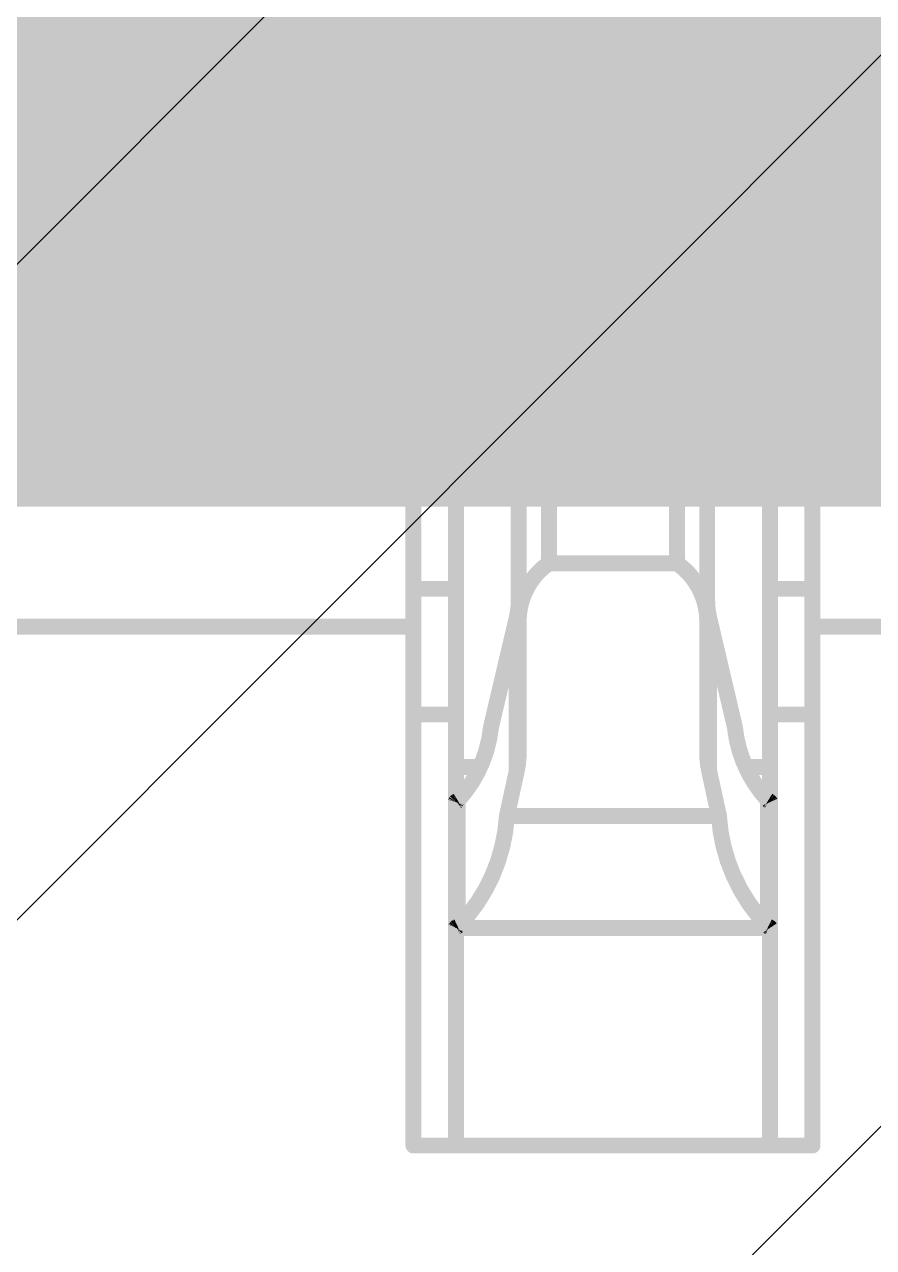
# Model space of a CAD drawing. Header units: inches. Extents: x -11 to 5433, y -4 to 5447.
# Drawn here: x 18.907 to 19.582, y 27.571 to 28.544 of the extents above; entities that cross this region are included whole.
import ezdxf

# ---------------------------------------------------------------- set-up
doc = ezdxf.new("R2010")
doc.units = ezdxf.units.IN
for name, color, linetype in [('Bottom Layer', 5, 'Continuous'), ('Bottom Solder', 6, 'Continuous'), ('Mechanical 4', 56, 'Continuous'), ('Top Layer', 1, 'Continuous'), ('Top Paste', 8, 'Continuous'), ('Top Solder', 216, 'Continuous')]:
    doc.layers.add(name, color=color, linetype=linetype)

# ---------------------------------------------------------------- blocks, each defined once
blk = doc.blocks.new('WQFN_30_EP_2_5_4_5__B_27')
at = {"layer": 'Bottom Solder'}
for p in [(0.68417, 1.90244), (0.95003, 1.64589)]:
    blk.add_line(p, (-5421.18597, -5425.6862), dxfattribs=at)
blk = doc.blocks.new('QTH_030_01_L_D_A_K_TR_157')
at = {"layer": 'Top Layer'}
blk.add_hatch(color=1, dxfattribs=at).paths.add_polyline_path([(-5.525, 0.32), (-0.825, 0.32), (-0.825, -0.32), (-5.525, -0.32)])
at = {"layer": 'Top Paste'}
blk.add_hatch(color=8, dxfattribs=at).paths.add_polyline_path([(-5.525, 0.32), (-0.825, 0.32), (-0.825, -0.32), (-5.525, -0.32)])
at = {"layer": 'Top Solder'}
blk.add_hatch(color=216, dxfattribs=at).paths.add_polyline_path([(-5.6266, 0.4216), (-0.7234, 0.4216), (-0.7234, -0.4216), (-5.6266, -0.4216)])

msp = doc.modelspace()

# ---------------------------------------------------------------- linework, layer by layer
at = {"layer": 'Bottom Layer'}
msp.add_lwpolyline([(18.34783, 28.29995, 0.2794, 0.2794, 0), (24.90322, 28.29995, 0.2794, 0.2794, 0)], format="xyseb", dxfattribs=at)
at = {"layer": 'Mechanical 4'}
for points in [[(19.21615, 28.53495, 0.0127, 0.0127, 0), (19.53365, 28.53495, 0.0127, 0.0127, 0)], [(19.21615, 28.06495, 0.0127, 0.0127, 0), (19.21615, 28.53495, 0.0127, 0.0127, 0)], [(19.53365, 28.06495, 0.0127, 0.0127, 0), (19.53365, 28.53495, 0.0127, 0.0127, 0)], [(19.21615, 28.37494, 0.0127, 0.0127, 0), (19.53365, 28.37494, 0.0127, 0.0127, 0)], [(19.24991, 28.35441, 0.0127, 0.0127, 0), (19.49991, 28.35441, 0.0127, 0.0127, 0)], [(19.24991, 27.65195, 0.0127, 0.0127, 0), (19.24991, 28.35441, 0.0127, 0.0127, 0)], [(19.49991, 27.65195, 0.0127, 0.0127, 0), (19.49991, 28.35441, 0.0127, 0.0127, 0)], [(19.24991, 28.29774, 0.0127, 0.0127, 0), (19.49991, 28.29774, 0.0127, 0.0127, 0)], [(18.89865, 28.26494, 0.0127, 0.0127, 0), (19.21615, 28.26494, 0.0127, 0.0127, 0)], [(19.53365, 28.26494, 0.0127, 0.0127, 0), (19.85115, 28.26494, 0.0127, 0.0127, 0)], [(19.29991, 28.1837, 0.0127, 0.0127, -0.247377), (19.32391, 28.22494, 0.0127, 0.0127, 0)], [(19.32392, 28.22494, 0.0127, 0.0127, 0), (19.42589, 28.22494, 0.0127, 0.0127, 0)], [(19.32392, 28.11528, 0.0127, 0.0127, 0), (19.32392, 28.22494, 0.0127, 0.0127, 0)], [(19.42589, 28.11528, 0.0127, 0.0127, 0), (19.42589, 28.22494, 0.0127, 0.0127, 0)], [(19.4259, 28.22494, 0.0127, 0.0127, -0.247377), (19.44991, 28.1837, 0.0127, 0.0127, 0)], [(19.29991, 27.96435, 0.0127, 0.0127, 0), (19.29991, 28.1837, 0.0127, 0.0127, 0)], [(19.44991, 27.96435, 0.0127, 0.0127, 0), (19.44991, 28.1837, 0.0127, 0.0127, 0)], [(19.29991, 28.07071, 0.0127, 0.0127, -0.23748), (19.32391, 28.11529, 0.0127, 0.0127, 0)], [(19.32392, 28.11528, 0.0127, 0.0127, 0), (19.42589, 28.11528, 0.0127, 0.0127, 0)], [(19.4259, 28.11529, 0.0127, 0.0127, -0.23748), (19.44991, 28.07071, 0.0127, 0.0127, 0)], [(19.21615, 28.09495, 0.0127, 0.0127, 0), (19.24991, 28.09495, 0.0127, 0.0127, 0)], [(19.49991, 28.09495, 0.0127, 0.0127, 0), (19.53365, 28.09495, 0.0127, 0.0127, 0)], [(19.29991, 28.08526, 0.0127, 0.0127, -0.057864), (19.29839, 28.07223, 0.0127, 0.0127, 0)], [(19.45142, 28.07223, 0.0127, 0.0127, -0.057864), (19.44991, 28.08526, 0.0127, 0.0127, 0)], [(18.89865, 28.06495, 0.0127, 0.0127, 0), (19.21615, 28.06495, 0.0127, 0.0127, 0)], [(19.21615, 27.65195, 0.0127, 0.0127, 0), (19.21615, 28.06495, 0.0127, 0.0127, 0)], [(19.27786, 27.98495, 0.0127, 0.0127, 0), (19.29839, 28.07223, 0.0127, 0.0127, 0)], [(19.29839, 27.95028, 0.0127, 0.0127, 0), (19.29839, 28.07223, 0.0127, 0.0127, 0)], [(19.45142, 28.07223, 0.0127, 0.0127, 0), (19.47194, 27.98495, 0.0127, 0.0127, 0)], [(19.45142, 27.95028, 0.0127, 0.0127, 0), (19.45142, 28.07223, 0.0127, 0.0127, 0)], [(19.53365, 28.06495, 0.0127, 0.0127, 0), (19.85115, 28.06495, 0.0127, 0.0127, 0)], [(19.53365, 27.65195, 0.0127, 0.0127, 0), (19.53365, 28.06495, 0.0127, 0.0127, 0)], [(19.21615, 27.99495, 0.0127, 0.0127, 0), (19.24991, 27.99495, 0.0127, 0.0127, 0)], [(19.49991, 27.99495, 0.0127, 0.0127, 0), (19.53365, 27.99495, 0.0127, 0.0127, 0)], [(19.27787, 27.98495, 0.0127, 0.0127, -0.162591), (19.25142, 27.92645, 0.0127, 0.0127, 0)], [(19.49839, 27.92645, 0.0127, 0.0127, -0.162591), (19.47194, 27.98495, 0.0127, 0.0127, 0)], [(19.29991, 27.96435, 0.0127, 0.0127, -0.053658), (19.29839, 27.95028, 0.0127, 0.0127, 0)], [(19.45142, 27.95028, 0.0127, 0.0127, -0.053658), (19.44991, 27.96435, 0.0127, 0.0127, 0)], [(19.24991, 27.95328, 0.0127, 0.0127, 0), (19.26857, 27.95328, 0.0127, 0.0127, 0)], [(19.29053, 27.91418, 0.0127, 0.0127, 0), (19.29839, 27.95028, 0.0127, 0.0127, 0)], [(19.45142, 27.95028, 0.0127, 0.0127, 0), (19.45928, 27.91418, 0.0127, 0.0127, 0)], [(19.48124, 27.95328, 0.0127, 0.0127, 0), (19.49991, 27.95328, 0.0127, 0.0127, 0)], [(19.24991, 27.92521, 0.0127, 0.0127, -0.011022), (19.24994, 27.9253, 0.0127, 0.0127, 0)], [(19.24994, 27.9253, 0.0127, 0.0127, -0.028404), (19.24999, 27.92539, 0.0127, 0.0127, 0)], [(19.24999, 27.92539, 0.0127, 0.0127, -0.035041), (19.25005, 27.92549, 0.0127, 0.0127, 0)], [(19.25005, 27.92549, 0.0127, 0.0127, -0.032319), (19.25015, 27.92559, 0.0127, 0.0127, 0)], [(19.25015, 27.92559, 0.0127, 0.0127, -0.024462), (19.25029, 27.92571, 0.0127, 0.0127, 0)], [(19.25029, 27.92571, 0.0127, 0.0127, -0.013729), (19.25047, 27.92584, 0.0127, 0.0127, 0)], [(19.25047, 27.92584, 0.0127, 0.0127, -0.00812), (19.25068, 27.92599, 0.0127, 0.0127, 0)], [(19.25068, 27.92599, 0.0127, 0.0127, -0.004821), (19.25091, 27.92614, 0.0127, 0.0127, 0)], [(19.25091, 27.92614, 0.0127, 0.0127, 0), (19.25142, 27.92645, 0.0127, 0.0127, 0)], [(19.25142, 27.82608, 0.0127, 0.0127, 0), (19.25142, 27.92645, 0.0127, 0.0127, 0)], [(19.49839, 27.92645, 0.0127, 0.0127, 0), (19.49865, 27.92629, 0.0127, 0.0127, 0)], [(19.49839, 27.82608, 0.0127, 0.0127, 0), (19.49839, 27.92645, 0.0127, 0.0127, 0)], [(19.49865, 27.92629, 0.0127, 0.0127, 0), (19.49891, 27.92613, 0.0127, 0.0127, 0)], [(19.49891, 27.92613, 0.0127, 0.0127, -0.006055), (19.49915, 27.92598, 0.0127, 0.0127, 0)], [(19.49915, 27.92598, 0.0127, 0.0127, -0.010737), (19.49936, 27.92584, 0.0127, 0.0127, 0)], [(19.49936, 27.92584, 0.0127, 0.0127, -0.018562), (19.49952, 27.92571, 0.0127, 0.0127, 0)], [(19.49952, 27.92572, 0.0127, 0.0127, -0.023386), (19.49965, 27.9256, 0.0127, 0.0127, 0)], [(19.49965, 27.9256, 0.0127, 0.0127, -0.054321), (19.49981, 27.9254, 0.0127, 0.0127, 0)], [(19.49981, 27.9254, 0.0127, 0.0127, -0.028597), (19.49991, 27.92521, 0.0127, 0.0127, 0)], [(19.29053, 27.91418, 0.0127, 0.0127, -0.179894), (19.25142, 27.82608, 0.0127, 0.0127, 0)], [(19.29053, 27.91418, 0.0127, 0.0127, 0), (19.45928, 27.91418, 0.0127, 0.0127, 0)], [(19.49839, 27.82608, 0.0127, 0.0127, -0.179894), (19.45928, 27.91418, 0.0127, 0.0127, 0)], [(19.24991, 27.82515, 0.0127, 0.0127, -0.013234), (19.24994, 27.82521, 0.0127, 0.0127, 0)], [(19.24991, 27.82495, 0.0127, 0.0127, 0), (19.49991, 27.82495, 0.0127, 0.0127, 0)], [(19.24994, 27.82521, 0.0127, 0.0127, -0.032689), (19.24999, 27.82528, 0.0127, 0.0127, 0)], [(19.24999, 27.82528, 0.0127, 0.0127, -0.037446), (19.25005, 27.82535, 0.0127, 0.0127, 0)], [(19.25005, 27.82535, 0.0127, 0.0127, -0.031881), (19.25015, 27.82543, 0.0127, 0.0127, 0)], [(19.25015, 27.82543, 0.0127, 0.0127, -0.02262), (19.25029, 27.82552, 0.0127, 0.0127, 0)], [(19.25029, 27.82552, 0.0127, 0.0127, -0.012209), (19.25047, 27.82562, 0.0127, 0.0127, 0)], [(19.25047, 27.82562, 0.0127, 0.0127, -0.00707), (19.25068, 27.82573, 0.0127, 0.0127, 0)], [(19.25068, 27.82573, 0.0127, 0.0127, 0), (19.25091, 27.82584, 0.0127, 0.0127, 0)], [(19.25091, 27.82584, 0.0127, 0.0127, 0), (19.25142, 27.82608, 0.0127, 0.0127, 0)], [(19.49839, 27.82608, 0.0127, 0.0127, 0), (19.49865, 27.82595, 0.0127, 0.0127, 0)], [(19.49865, 27.82595, 0.0127, 0.0127, 0), (19.49891, 27.82584, 0.0127, 0.0127, 0)], [(19.49891, 27.82584, 0.0127, 0.0127, -0.005205), (19.49915, 27.82573, 0.0127, 0.0127, 0)], [(19.49915, 27.82572, 0.0127, 0.0127, -0.009376), (19.49935, 27.82562, 0.0127, 0.0127, 0)], [(19.49935, 27.82562, 0.0127, 0.0127, -0.016687), (19.49952, 27.82552, 0.0127, 0.0127, 0)], [(19.49952, 27.82552, 0.0127, 0.0127, -0.021994), (19.49965, 27.82543, 0.0127, 0.0127, 0)], [(19.49964, 27.82543, 0.0127, 0.0127, -0.026751), (19.49974, 27.82535, 0.0127, 0.0127, 0)], [(19.49974, 27.82535, 0.0127, 0.0127, -0.028288), (19.49981, 27.82528, 0.0127, 0.0127, 0)], [(19.49981, 27.82528, 0.0127, 0.0127, -0.032605), (19.49991, 27.82515, 0.0127, 0.0127, 0)], [(19.21615, 27.65195, 0.0127, 0.0127, 0), (19.53365, 27.65195, 0.0127, 0.0127, 0)]]:
    msp.add_lwpolyline(points, format="xyseb", dxfattribs=at)
for points in [[(19.21298, 28.53495, 0.00635, 0.00635, 1), (19.21933, 28.53495, 0.00635, 0.00635, 1)], [(19.21298, 28.53495, 0.00635, 0.00635, 1), (19.21933, 28.53495, 0.00635, 0.00635, 1)], [(19.53048, 28.53495, 0.00635, 0.00635, 1), (19.53683, 28.53495, 0.00635, 0.00635, 1)], [(19.53048, 28.53495, 0.00635, 0.00635, 1), (19.53683, 28.53495, 0.00635, 0.00635, 1)], [(19.21298, 28.37494, 0.00635, 0.00635, 1), (19.21933, 28.37494, 0.00635, 0.00635, 1)], [(19.53048, 28.37494, 0.00635, 0.00635, 1), (19.53683, 28.37494, 0.00635, 0.00635, 1)], [(19.24673, 28.35441, 0.00635, 0.00635, 1), (19.25308, 28.35441, 0.00635, 0.00635, 1)], [(19.24673, 28.35441, 0.00635, 0.00635, 1), (19.25308, 28.35441, 0.00635, 0.00635, 1)], [(19.49673, 28.35441, 0.00635, 0.00635, 1), (19.50308, 28.35441, 0.00635, 0.00635, 1)], [(19.49673, 28.35441, 0.00635, 0.00635, 1), (19.50308, 28.35441, 0.00635, 0.00635, 1)], [(19.24673, 28.29774, 0.00635, 0.00635, 1), (19.25308, 28.29774, 0.00635, 0.00635, 1)], [(19.49673, 28.29774, 0.00635, 0.00635, 1), (19.50308, 28.29774, 0.00635, 0.00635, 1)], [(19.21298, 28.26494, 0.00635, 0.00635, 1), (19.21933, 28.26494, 0.00635, 0.00635, 1)], [(19.53048, 28.26494, 0.00635, 0.00635, 1), (19.53683, 28.26494, 0.00635, 0.00635, 1)], [(19.32074, 28.22494, 0.00635, 0.00635, 1), (19.32709, 28.22494, 0.00635, 0.00635, 1)], [(19.32074, 28.22494, 0.00635, 0.00635, 1), (19.32709, 28.22494, 0.00635, 0.00635, 1)], [(19.32074, 28.22494, 0.00635, 0.00635, 1), (19.32709, 28.22494, 0.00635, 0.00635, 1)], [(19.42272, 28.22494, 0.00635, 0.00635, 1), (19.42907, 28.22494, 0.00635, 0.00635, 1)], [(19.42272, 28.22494, 0.00635, 0.00635, 1), (19.42907, 28.22494, 0.00635, 0.00635, 1)], [(19.42272, 28.22494, 0.00635, 0.00635, 1), (19.42907, 28.22494, 0.00635, 0.00635, 1)], [(19.29673, 28.1837, 0.00635, 0.00635, 1), (19.30308, 28.1837, 0.00635, 0.00635, 1)], [(19.29673, 28.1837, 0.00635, 0.00635, 1), (19.30308, 28.1837, 0.00635, 0.00635, 1)], [(19.44673, 28.1837, 0.00635, 0.00635, 1), (19.45308, 28.1837, 0.00635, 0.00635, 1)], [(19.44673, 28.1837, 0.00635, 0.00635, 1), (19.45308, 28.1837, 0.00635, 0.00635, 1)], [(19.32074, 28.11529, 0.00635, 0.00635, 1), (19.32709, 28.11529, 0.00635, 0.00635, 1)], [(19.32074, 28.11528, 0.00635, 0.00635, 1), (19.32709, 28.11528, 0.00635, 0.00635, 1)], [(19.32074, 28.11528, 0.00635, 0.00635, 1), (19.32709, 28.11528, 0.00635, 0.00635, 1)], [(19.42272, 28.11528, 0.00635, 0.00635, 1), (19.42907, 28.11528, 0.00635, 0.00635, 1)], [(19.42272, 28.11528, 0.00635, 0.00635, 1), (19.42907, 28.11528, 0.00635, 0.00635, 1)], [(19.42272, 28.11529, 0.00635, 0.00635, 1), (19.42907, 28.11529, 0.00635, 0.00635, 1)], [(19.21298, 28.09495, 0.00635, 0.00635, 1), (19.21933, 28.09495, 0.00635, 0.00635, 1)], [(19.24673, 28.09495, 0.00635, 0.00635, 1), (19.25308, 28.09495, 0.00635, 0.00635, 1)], [(19.49673, 28.09495, 0.00635, 0.00635, 1), (19.50308, 28.09495, 0.00635, 0.00635, 1)], [(19.53048, 28.09495, 0.00635, 0.00635, 1), (19.53683, 28.09495, 0.00635, 0.00635, 1)], [(19.29673, 28.08526, 0.00635, 0.00635, 1), (19.30308, 28.08526, 0.00635, 0.00635, 1)], [(19.44673, 28.08526, 0.00635, 0.00635, 1), (19.45308, 28.08526, 0.00635, 0.00635, 1)], [(19.21298, 28.06495, 0.00635, 0.00635, 1), (19.21933, 28.06495, 0.00635, 0.00635, 1)], [(19.21298, 28.06495, 0.00635, 0.00635, 1), (19.21933, 28.06495, 0.00635, 0.00635, 1)], [(19.21298, 28.06495, 0.00635, 0.00635, 1), (19.21933, 28.06495, 0.00635, 0.00635, 1)], [(19.29521, 28.07223, 0.00635, 0.00635, 1), (19.30156, 28.07223, 0.00635, 0.00635, 1)], [(19.29521, 28.07223, 0.00635, 0.00635, 1), (19.30156, 28.07223, 0.00635, 0.00635, 1)], [(19.29521, 28.07223, 0.00635, 0.00635, 1), (19.30156, 28.07223, 0.00635, 0.00635, 1)], [(19.29673, 28.07071, 0.00635, 0.00635, 1), (19.30308, 28.07071, 0.00635, 0.00635, 1)], [(19.44673, 28.07071, 0.00635, 0.00635, 1), (19.45308, 28.07071, 0.00635, 0.00635, 1)], [(19.44825, 28.07223, 0.00635, 0.00635, 1), (19.4546, 28.07223, 0.00635, 0.00635, 1)], [(19.44825, 28.07223, 0.00635, 0.00635, 1), (19.4546, 28.07223, 0.00635, 0.00635, 1)], [(19.44825, 28.07223, 0.00635, 0.00635, 1), (19.4546, 28.07223, 0.00635, 0.00635, 1)], [(19.53048, 28.06495, 0.00635, 0.00635, 1), (19.53683, 28.06495, 0.00635, 0.00635, 1)], [(19.53048, 28.06495, 0.00635, 0.00635, 1), (19.53683, 28.06495, 0.00635, 0.00635, 1)], [(19.53048, 28.06495, 0.00635, 0.00635, 1), (19.53683, 28.06495, 0.00635, 0.00635, 1)], [(19.21298, 27.99495, 0.00635, 0.00635, 1), (19.21933, 27.99495, 0.00635, 0.00635, 1)], [(19.24673, 27.99495, 0.00635, 0.00635, 1), (19.25308, 27.99495, 0.00635, 0.00635, 1)], [(19.49673, 27.99495, 0.00635, 0.00635, 1), (19.50308, 27.99495, 0.00635, 0.00635, 1)], [(19.53048, 27.99495, 0.00635, 0.00635, 1), (19.53683, 27.99495, 0.00635, 0.00635, 1)], [(19.27469, 27.98495, 0.00635, 0.00635, 1), (19.28104, 27.98495, 0.00635, 0.00635, 1)], [(19.27469, 27.98495, 0.00635, 0.00635, 1), (19.28104, 27.98495, 0.00635, 0.00635, 1)], [(19.46877, 27.98495, 0.00635, 0.00635, 1), (19.47512, 27.98495, 0.00635, 0.00635, 1)], [(19.46877, 27.98495, 0.00635, 0.00635, 1), (19.47512, 27.98495, 0.00635, 0.00635, 1)], [(19.29673, 27.96435, 0.00635, 0.00635, 1), (19.30308, 27.96435, 0.00635, 0.00635, 1)], [(19.29673, 27.96435, 0.00635, 0.00635, 1), (19.30308, 27.96435, 0.00635, 0.00635, 1)], [(19.44673, 27.96435, 0.00635, 0.00635, 1), (19.45308, 27.96435, 0.00635, 0.00635, 1)], [(19.44673, 27.96435, 0.00635, 0.00635, 1), (19.45308, 27.96435, 0.00635, 0.00635, 1)], [(19.24673, 27.95328, 0.00635, 0.00635, 1), (19.25308, 27.95328, 0.00635, 0.00635, 1)], [(19.26539, 27.95328, 0.00635, 0.00635, 1), (19.27174, 27.95328, 0.00635, 0.00635, 1)], [(19.29521, 27.95028, 0.00635, 0.00635, 1), (19.30156, 27.95028, 0.00635, 0.00635, 1)], [(19.29521, 27.95028, 0.00635, 0.00635, 1), (19.30156, 27.95028, 0.00635, 0.00635, 1)], [(19.29521, 27.95028, 0.00635, 0.00635, 1), (19.30156, 27.95028, 0.00635, 0.00635, 1)], [(19.44825, 27.95028, 0.00635, 0.00635, 1), (19.4546, 27.95028, 0.00635, 0.00635, 1)], [(19.44825, 27.95028, 0.00635, 0.00635, 1), (19.4546, 27.95028, 0.00635, 0.00635, 1)], [(19.44825, 27.95028, 0.00635, 0.00635, 1), (19.4546, 27.95028, 0.00635, 0.00635, 1)], [(19.47807, 27.95328, 0.00635, 0.00635, 1), (19.48442, 27.95328, 0.00635, 0.00635, 1)], [(19.49673, 27.95328, 0.00635, 0.00635, 1), (19.50308, 27.95328, 0.00635, 0.00635, 1)], [(19.24673, 27.92521, 0.00635, 0.00635, 1), (19.25308, 27.92521, 0.00635, 0.00635, 1)], [(19.24677, 27.9253, 0.00635, 0.00635, 1), (19.25312, 27.9253, 0.00635, 0.00635, 1)], [(19.24677, 27.9253, 0.00635, 0.00635, 1), (19.25312, 27.9253, 0.00635, 0.00635, 1)], [(19.24681, 27.92539, 0.00635, 0.00635, 1), (19.25316, 27.92539, 0.00635, 0.00635, 1)], [(19.24681, 27.92539, 0.00635, 0.00635, 1), (19.25316, 27.92539, 0.00635, 0.00635, 1)], [(19.24688, 27.92549, 0.00635, 0.00635, 1), (19.25323, 27.92549, 0.00635, 0.00635, 1)], [(19.24688, 27.92549, 0.00635, 0.00635, 1), (19.25323, 27.92549, 0.00635, 0.00635, 1)], [(19.24698, 27.92559, 0.00635, 0.00635, 1), (19.25333, 27.92559, 0.00635, 0.00635, 1)], [(19.24698, 27.92559, 0.00635, 0.00635, 1), (19.25333, 27.92559, 0.00635, 0.00635, 1)], [(19.24712, 27.92571, 0.00635, 0.00635, 1), (19.25347, 27.92571, 0.00635, 0.00635, 1)], [(19.24711, 27.92571, 0.00635, 0.00635, 1), (19.25346, 27.92571, 0.00635, 0.00635, 1)], [(19.24729, 27.92584, 0.00635, 0.00635, 1), (19.25364, 27.92584, 0.00635, 0.00635, 1)], [(19.24729, 27.92584, 0.00635, 0.00635, 1), (19.25364, 27.92584, 0.00635, 0.00635, 1)], [(19.2475, 27.92599, 0.00635, 0.00635, 1), (19.25385, 27.92599, 0.00635, 0.00635, 1)], [(19.24751, 27.92599, 0.00635, 0.00635, 1), (19.25386, 27.92599, 0.00635, 0.00635, 1)], [(19.24774, 27.92614, 0.00635, 0.00635, 1), (19.25409, 27.92614, 0.00635, 0.00635, 1)], [(19.24774, 27.92614, 0.00635, 0.00635, 1), (19.25409, 27.92614, 0.00635, 0.00635, 1)], [(19.24825, 27.92645, 0.00635, 0.00635, 1), (19.2546, 27.92645, 0.00635, 0.00635, 1)], [(19.24825, 27.92645, 0.00635, 0.00635, 1), (19.2546, 27.92645, 0.00635, 0.00635, 1)], [(19.24825, 27.92645, 0.00635, 0.00635, 1), (19.2546, 27.92645, 0.00635, 0.00635, 1)], [(19.49521, 27.92645, 0.00635, 0.00635, 1), (19.50156, 27.92645, 0.00635, 0.00635, 1)], [(19.49521, 27.92645, 0.00635, 0.00635, 1), (19.50156, 27.92645, 0.00635, 0.00635, 1)], [(19.49521, 27.92645, 0.00635, 0.00635, 1), (19.50156, 27.92645, 0.00635, 0.00635, 1)], [(19.49548, 27.92629, 0.00635, 0.00635, 1), (19.50183, 27.92629, 0.00635, 0.00635, 1)], [(19.49548, 27.92629, 0.00635, 0.00635, 1), (19.50183, 27.92629, 0.00635, 0.00635, 1)], [(19.49574, 27.92613, 0.00635, 0.00635, 1), (19.50209, 27.92613, 0.00635, 0.00635, 1)], [(19.49573, 27.92613, 0.00635, 0.00635, 1), (19.50208, 27.92613, 0.00635, 0.00635, 1)], [(19.49597, 27.92598, 0.00635, 0.00635, 1), (19.50232, 27.92598, 0.00635, 0.00635, 1)], [(19.49598, 27.92598, 0.00635, 0.00635, 1), (19.50233, 27.92598, 0.00635, 0.00635, 1)], [(19.49618, 27.92584, 0.00635, 0.00635, 1), (19.50253, 27.92584, 0.00635, 0.00635, 1)], [(19.49618, 27.92584, 0.00635, 0.00635, 1), (19.50253, 27.92584, 0.00635, 0.00635, 1)], [(19.49635, 27.92572, 0.00635, 0.00635, 1), (19.5027, 27.92572, 0.00635, 0.00635, 1)], [(19.49635, 27.92571, 0.00635, 0.00635, 1), (19.5027, 27.92571, 0.00635, 0.00635, 1)], [(19.49647, 27.9256, 0.00635, 0.00635, 1), (19.50282, 27.9256, 0.00635, 0.00635, 1)], [(19.49647, 27.9256, 0.00635, 0.00635, 1), (19.50282, 27.9256, 0.00635, 0.00635, 1)], [(19.49663, 27.9254, 0.00635, 0.00635, 1), (19.50298, 27.9254, 0.00635, 0.00635, 1)], [(19.49663, 27.9254, 0.00635, 0.00635, 1), (19.50298, 27.9254, 0.00635, 0.00635, 1)], [(19.49673, 27.92521, 0.00635, 0.00635, 1), (19.50308, 27.92521, 0.00635, 0.00635, 1)], [(19.28736, 27.91418, 0.00635, 0.00635, 1), (19.29371, 27.91418, 0.00635, 0.00635, 1)], [(19.28736, 27.91418, 0.00635, 0.00635, 1), (19.29371, 27.91418, 0.00635, 0.00635, 1)], [(19.28736, 27.91418, 0.00635, 0.00635, 1), (19.29371, 27.91418, 0.00635, 0.00635, 1)], [(19.4561, 27.91418, 0.00635, 0.00635, 1), (19.46245, 27.91418, 0.00635, 0.00635, 1)], [(19.4561, 27.91418, 0.00635, 0.00635, 1), (19.46245, 27.91418, 0.00635, 0.00635, 1)], [(19.4561, 27.91418, 0.00635, 0.00635, 1), (19.46245, 27.91418, 0.00635, 0.00635, 1)], [(19.24673, 27.82515, 0.00635, 0.00635, 1), (19.25308, 27.82515, 0.00635, 0.00635, 1)], [(19.24673, 27.82495, 0.00635, 0.00635, 1), (19.25308, 27.82495, 0.00635, 0.00635, 1)], [(19.24677, 27.82521, 0.00635, 0.00635, 1), (19.25312, 27.82521, 0.00635, 0.00635, 1)], [(19.24677, 27.82521, 0.00635, 0.00635, 1), (19.25312, 27.82521, 0.00635, 0.00635, 1)], [(19.24681, 27.82528, 0.00635, 0.00635, 1), (19.25316, 27.82528, 0.00635, 0.00635, 1)], [(19.24681, 27.82528, 0.00635, 0.00635, 1), (19.25316, 27.82528, 0.00635, 0.00635, 1)], [(19.24688, 27.82535, 0.00635, 0.00635, 1), (19.25323, 27.82535, 0.00635, 0.00635, 1)], [(19.24688, 27.82535, 0.00635, 0.00635, 1), (19.25323, 27.82535, 0.00635, 0.00635, 1)], [(19.24697, 27.82543, 0.00635, 0.00635, 1), (19.25332, 27.82543, 0.00635, 0.00635, 1)], [(19.24698, 27.82543, 0.00635, 0.00635, 1), (19.25333, 27.82543, 0.00635, 0.00635, 1)], [(19.24711, 27.82552, 0.00635, 0.00635, 1), (19.25346, 27.82552, 0.00635, 0.00635, 1)], [(19.24711, 27.82552, 0.00635, 0.00635, 1), (19.25346, 27.82552, 0.00635, 0.00635, 1)], [(19.24729, 27.82562, 0.00635, 0.00635, 1), (19.25364, 27.82562, 0.00635, 0.00635, 1)], [(19.24729, 27.82562, 0.00635, 0.00635, 1), (19.25364, 27.82562, 0.00635, 0.00635, 1)], [(19.2475, 27.82573, 0.00635, 0.00635, 1), (19.25385, 27.82573, 0.00635, 0.00635, 1)], [(19.2475, 27.82573, 0.00635, 0.00635, 1), (19.25385, 27.82573, 0.00635, 0.00635, 1)], [(19.24774, 27.82584, 0.00635, 0.00635, 1), (19.25409, 27.82584, 0.00635, 0.00635, 1)], [(19.24774, 27.82584, 0.00635, 0.00635, 1), (19.25409, 27.82584, 0.00635, 0.00635, 1)], [(19.24825, 27.82608, 0.00635, 0.00635, 1), (19.2546, 27.82608, 0.00635, 0.00635, 1)], [(19.24825, 27.82608, 0.00635, 0.00635, 1), (19.2546, 27.82608, 0.00635, 0.00635, 1)], [(19.24825, 27.82608, 0.00635, 0.00635, 1), (19.2546, 27.82608, 0.00635, 0.00635, 1)], [(19.49521, 27.82608, 0.00635, 0.00635, 1), (19.50156, 27.82608, 0.00635, 0.00635, 1)], [(19.49521, 27.82608, 0.00635, 0.00635, 1), (19.50156, 27.82608, 0.00635, 0.00635, 1)], [(19.49521, 27.82608, 0.00635, 0.00635, 1), (19.50156, 27.82608, 0.00635, 0.00635, 1)], [(19.49548, 27.82595, 0.00635, 0.00635, 1), (19.50183, 27.82595, 0.00635, 0.00635, 1)], [(19.49548, 27.82595, 0.00635, 0.00635, 1), (19.50183, 27.82595, 0.00635, 0.00635, 1)], [(19.49574, 27.82584, 0.00635, 0.00635, 1), (19.50209, 27.82584, 0.00635, 0.00635, 1)], [(19.49574, 27.82584, 0.00635, 0.00635, 1), (19.50209, 27.82584, 0.00635, 0.00635, 1)], [(19.49598, 27.82573, 0.00635, 0.00635, 1), (19.50233, 27.82573, 0.00635, 0.00635, 1)], [(19.49597, 27.82572, 0.00635, 0.00635, 1), (19.50232, 27.82572, 0.00635, 0.00635, 1)], [(19.49618, 27.82562, 0.00635, 0.00635, 1), (19.50253, 27.82562, 0.00635, 0.00635, 1)], [(19.49618, 27.82562, 0.00635, 0.00635, 1), (19.50253, 27.82562, 0.00635, 0.00635, 1)], [(19.49635, 27.82552, 0.00635, 0.00635, 1), (19.5027, 27.82552, 0.00635, 0.00635, 1)], [(19.49635, 27.82552, 0.00635, 0.00635, 1), (19.5027, 27.82552, 0.00635, 0.00635, 1)], [(19.49647, 27.82543, 0.00635, 0.00635, 1), (19.50282, 27.82543, 0.00635, 0.00635, 1)], [(19.49647, 27.82543, 0.00635, 0.00635, 1), (19.50282, 27.82543, 0.00635, 0.00635, 1)], [(19.49656, 27.82535, 0.00635, 0.00635, 1), (19.50291, 27.82535, 0.00635, 0.00635, 1)], [(19.49657, 27.82535, 0.00635, 0.00635, 1), (19.50292, 27.82535, 0.00635, 0.00635, 1)], [(19.49663, 27.82528, 0.00635, 0.00635, 1), (19.50298, 27.82528, 0.00635, 0.00635, 1)], [(19.49663, 27.82528, 0.00635, 0.00635, 1), (19.50298, 27.82528, 0.00635, 0.00635, 1)], [(19.49673, 27.82515, 0.00635, 0.00635, 1), (19.50308, 27.82515, 0.00635, 0.00635, 1)], [(19.49673, 27.82495, 0.00635, 0.00635, 1), (19.50308, 27.82495, 0.00635, 0.00635, 1)], [(19.21298, 27.65195, 0.00635, 0.00635, 1), (19.21933, 27.65195, 0.00635, 0.00635, 1)], [(19.21298, 27.65195, 0.00635, 0.00635, 1), (19.21933, 27.65195, 0.00635, 0.00635, 1)], [(19.24673, 27.65195, 0.00635, 0.00635, 1), (19.25308, 27.65195, 0.00635, 0.00635, 1)], [(19.49673, 27.65195, 0.00635, 0.00635, 1), (19.50308, 27.65195, 0.00635, 0.00635, 1)], [(19.53048, 27.65195, 0.00635, 0.00635, 1), (19.53683, 27.65195, 0.00635, 0.00635, 1)], [(19.53048, 27.65195, 0.00635, 0.00635, 1), (19.53683, 27.65195, 0.00635, 0.00635, 1)]]:
    msp.add_lwpolyline(points, format="xyseb", close=True, dxfattribs=at)
at = {"layer": 'Top Layer'}
msp.add_line((20.23502, 28.31425), (18.89579, 26.97503), dxfattribs=at)

# ---------------------------------------------------------------- block references
at = {"rotation": 180}
for name, p in [('WQFN_30_EP_2_5_4_5__B_27', (11.66616, 21.80691)), ('QTH_030_01_L_D_A_K_TR_157', (15.3106, 28.85675))]:
    msp.add_blockref(name, p, dxfattribs=at)

doc.saveas('drawing.dxf')
